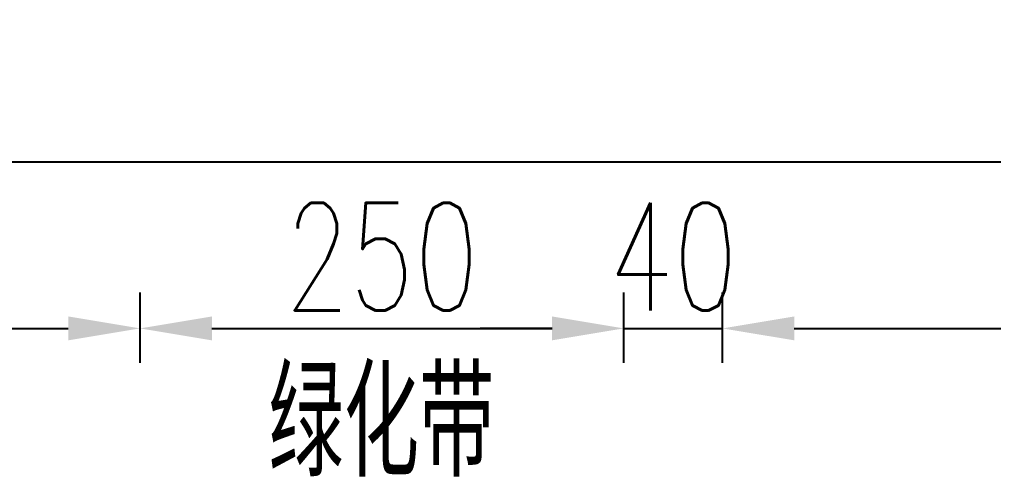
# Model space of a CAD drawing. Extents: x 216 to 1896, y 86 to 483.
# Drawn here: x 292.94 to 320.08, y 434.41 to 447.16 of the extents above; entities that cross this region are included whole.
import ezdxf
from ezdxf.enums import TextEntityAlignment as Align

# ---------------------------------------------------------------- set-up
doc = ezdxf.new("R2010")
doc.units = 0
doc.header["$LTSCALE"] = 5
doc.header["$MEASUREMENT"] = 0
doc.header["$PDMODE"] = 32
doc.header["$PDSIZE"] = 0.3
doc.linetypes.add('RICAD_LTYPE1', pattern=[0])
doc.layers.get('DEFPOINTS').update_dxf_attribs({"linetype": 'RICAD_LTYPE1'})
doc.layers.add('尺寸标注', color=4, linetype='CONTINUOUS')
doc.layers.add('文字', color=7, linetype='CONTINUOUS')
doc.styles.get("Standard").update_dxf_attribs({"font": 'simplex1.shx', "width": 0.7, "bigfont": 'hztxt.shx'})
doc.dimstyles.new('比例1：200', dxfattribs={"dimtxt": 3, "dimasz": 2, "dimexe": 1, "dimexo": 1, "dimgap": 0.5, "dimtad": 1, "dimlfac": 20, "dimzin": 13, "dimdsep": 46, "dimtxsty": 'Standard', "dimcen": -0.09, "dimclrd": 256, "dimclre": 256, "dimclrt": 7, "dimaunit": 1, "dimadec": 0, "dimazin": 0, "dimtfac": 0.0005, "dimtix": 1, "dimtmove": 2, "dimatfit": 3, "dimfxl": 0, "dimtolj": 1, "dimtzin": 13, "dimarcsym": 0})

# ---------------------------------------------------------------- blocks, each defined once
blk = doc.blocks.new('*D16')
at = {"layer": 'DEFPOINTS', "color": 0}
for p in [(296.299, 438.542), (273.038, 436.585), (296.299, 436.585)]:
    blk.add_point(p, dxfattribs=at)
at = {"layer": '尺寸标注', "lineweight": -2}
for p, q in [((273.038, 437.585), (273.038, 439.542)), ((296.299, 437.585), (296.299, 439.542)), ((275.038, 438.542), (294.299, 438.542))]:
    blk.add_line(p, q, dxfattribs=at)
at = {"layer": '尺寸标注'}
for points in [[(275.038, 438.875), (275.038, 438.209), (273.038, 438.542)], [(294.299, 438.875), (294.299, 438.209), (296.299, 438.542)]]:
    blk.add_solid(points, dxfattribs=at)
at = {"layer": '尺寸标注', "color": 7, "insert": (284.668, 440.542), "char_height": 3, "attachment_point": 5}
blk.add_mtext('\\A1;475', dxfattribs=at)
blk = doc.blocks.new('*D17')
at = {"layer": 'DEFPOINTS', "color": 0}
for p in [(309.777, 438.542), (296.299, 436.585), (309.777, 436.585)]:
    blk.add_point(p, dxfattribs=at)
at = {"layer": '尺寸标注', "lineweight": -2}
for p, q in [((296.299, 437.585), (296.299, 439.542)), ((309.777, 437.585), (309.777, 439.542)), ((298.299, 438.542), (307.777, 438.542))]:
    blk.add_line(p, q, dxfattribs=at)
at = {"layer": '尺寸标注'}
for points in [[(298.299, 438.875), (298.299, 438.209), (296.299, 438.542)], [(307.777, 438.875), (307.777, 438.209), (309.777, 438.542)]]:
    blk.add_solid(points, dxfattribs=at)
at = {"layer": '尺寸标注', "color": 7, "insert": (303.038, 440.542), "char_height": 3, "attachment_point": 5}
blk.add_mtext('\\A1;250', dxfattribs=at)
blk = doc.blocks.new('*D18')
at = {"layer": 'DEFPOINTS', "color": 0}
for p in [(312.527, 438.542), (309.777, 436.585), (312.527, 436.585)]:
    blk.add_point(p, dxfattribs=at)
at = {"layer": '尺寸标注', "lineweight": -2}
for p, q in [((309.777, 437.585), (309.777, 439.542)), ((312.527, 437.585), (312.527, 439.542)), ((307.777, 438.542), (305.777, 438.542)), ((309.777, 438.542), (312.527, 438.542)), ((314.527, 438.542), (316.527, 438.542))]:
    blk.add_line(p, q, dxfattribs=at)
at = {"layer": '尺寸标注'}
for points in [[(307.777, 438.875), (307.777, 438.209), (309.777, 438.542)], [(314.527, 438.875), (314.527, 438.209), (312.527, 438.542)]]:
    blk.add_solid(points, dxfattribs=at)
at = {"layer": '尺寸标注', "color": 7, "insert": (311.152, 440.542), "char_height": 3, "attachment_point": 5}
blk.add_mtext('\\A1;40', dxfattribs=at)
blk = doc.blocks.new('*D19')
at = {"layer": 'DEFPOINTS', "color": 0}
for p in [(376.027, 438.542), (312.527, 436.585), (376.027, 436.585)]:
    blk.add_point(p, dxfattribs=at)
at = {"layer": '尺寸标注', "lineweight": -2}
for p, q in [((312.527, 437.585), (312.527, 439.542)), ((376.027, 437.585), (376.027, 439.542)), ((314.527, 438.542), (374.027, 438.542))]:
    blk.add_line(p, q, dxfattribs=at)
at = {"layer": '尺寸标注'}
for points in [[(314.527, 438.875), (314.527, 438.209), (312.527, 438.542)], [(374.027, 438.875), (374.027, 438.209), (376.027, 438.542)]]:
    blk.add_solid(points, dxfattribs=at)
at = {"layer": '尺寸标注', "color": 7, "insert": (344.277, 440.542), "char_height": 3, "attachment_point": 5}
blk.add_mtext('\\A1;100+50+375+2x350+50', dxfattribs=at)
blk = doc.blocks.new('*D25')
at = {"layer": 'DEFPOINTS', "color": 0}
for p in [(489.037, 443.189), (273.038, 441.169), (489.037, 441.145)]:
    blk.add_point(p, dxfattribs=at)
at = {"layer": '尺寸标注', "lineweight": -2}
for p, q in [((273.038, 442.169), (273.038, 444.189)), ((489.037, 442.145), (489.037, 444.189)), ((275.038, 443.189), (487.037, 443.189))]:
    blk.add_line(p, q, dxfattribs=at)
at = {"layer": '尺寸标注'}
for points in [[(275.038, 443.522), (275.038, 442.856), (273.038, 443.189)], [(487.037, 443.522), (487.037, 442.856), (489.037, 443.189)]]:
    blk.add_solid(points, dxfattribs=at)
at = {"layer": '尺寸标注', "color": 7, "insert": (381.037, 445.189), "char_height": 3, "attachment_point": 5}
blk.add_mtext('\\A1;4280', dxfattribs=at)

msp = doc.modelspace()

# ---------------------------------------------------------------- texts
at = {"layer": '文字', "width": 0.7}
msp.add_text('绿化带', height=3, dxfattribs=at).set_placement((303.02393, 434.41065), align=Align.CENTER)

# ---------------------------------------------------------------- dimensions: what is measured, and where the dimension line sits
at = {"layer": '尺寸标注'}
for base, p1, p2, text, picture, middle in [((489.03703, 443.18916), (273.03791, 441.16875), (489.03703, 441.14464), '4280', '*D25', (381.03747, 445.18916)), ((296.2987, 438.54205), (273.03791, 436.5845), (296.2987, 436.5845), '475', '*D16', (284.6683, 440.54205)), ((309.77712, 438.54205), (296.2987, 436.5845), (309.77712, 436.5845), '250', '*D17', (303.03791, 440.54205)), ((312.52712, 438.54205), (309.77712, 436.5845), (312.52712, 436.5845), '40', '*D18', (311.15212, 440.54205)), ((376.02712, 438.54205), (312.52712, 436.5845), (376.02712, 436.5845), '100+50+375+2x350+50', '*D19', (344.27712, 440.54205))]:
    dim = msp.add_linear_dim(base=base, p1=p1, p2=p2, text=text, dimstyle='比例1：200', override={"dimtxsty": 'Standard'}, dxfattribs=at)
    dim.commit()
    dim.dimension.update_dxf_attribs({"geometry": picture, "text_midpoint": middle})

doc.saveas('drawing.dxf')
